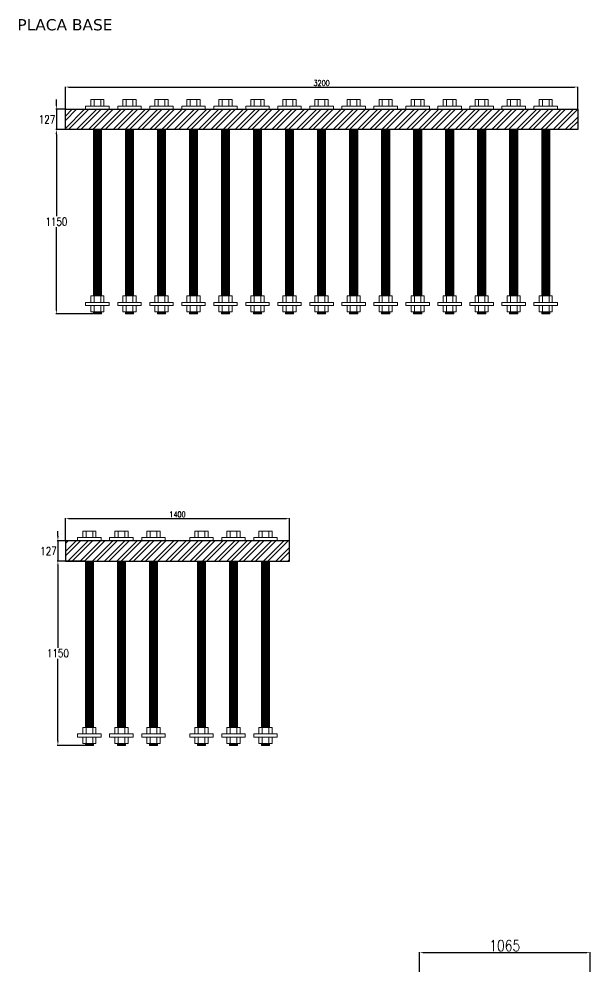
# Model space of a CAD drawing. Header units: millimetres. Extents: x 1541 to 289025, y -12015 to 47026.
# Drawn here: x 6084 to 9651, y 6972 to 12886 of the extents above; entities that cross this region are included whole.
import ezdxf

# ---------------------------------------------------------------- set-up
doc = ezdxf.new("R2010")
doc.units = ezdxf.units.MM
doc.header["$LTSCALE"] = 0.1
doc.linetypes.add('DASHED', pattern=[0.75, 0.5, -0.25])
for name, color, linetype in [('COTAS', 8, 'Continuous'), ('PERNOS', 3, 'Continuous'), ('PLATINA', 5, 'Continuous'), ('TEXTO GENERAL', 3, 'Continuous')]:
    doc.layers.add(name, color=color, linetype=linetype)
for name, color, linetype, lineweight in [('E_ACHURADOS', 8, 'Continuous', 9), ('E_DETALLES', 7, 'Continuous', 9), ('E_DIM', 2, 'Continuous', 9)]:
    doc.layers.add(name, color=color, linetype=linetype, lineweight=lineweight)
doc.styles.add('CNI_COTAS', font='romans.shx', dxfattribs={"width": 0.8})
doc.styles.add('VERDANA', font='verdana.ttf')
doc.dimstyles.new('1.2', dxfattribs={"dimscale": 0, "dimtxt": 35, "dimasz": 20, "dimexe": 2, "dimexo": 2, "dimgap": 7, "dimtad": 1, "dimdec": 0, "dimzin": 4, "dimdsep": 46, "dimtxsty": 'CNI_COTAS', "dimcen": 0, "dimclrd": 256, "dimclrt": 3, "dimadec": 0, "dimazin": 0, "dimtfac": 1, "dimtdec": 0, "dimtmove": 2, "dimatfit": 0, "dimfxl": 0.05, "dimtolj": 1, "dimtzin": 0, "dimarcsym": 1})
doc.dimstyles.new('1.3', dxfattribs={"dimscale": 0, "dimtxt": 50, "dimasz": 30, "dimexe": 4, "dimexo": 4, "dimgap": 9, "dimtad": 1, "dimdec": 0, "dimzin": 4, "dimdsep": 46, "dimtxsty": 'CNI_COTAS', "dimcen": 0, "dimclrd": 256, "dimclrt": 3, "dimadec": 0, "dimazin": 0, "dimtfac": 1, "dimtdec": 0, "dimtmove": 2, "dimatfit": 0, "dimfxl": 0.05, "dimtolj": 1, "dimtzin": 0, "dimarcsym": 0})

# ---------------------------------------------------------------- blocks, each defined once
blk = doc.blocks.new('*D2923')
at = {"layer": 'COTAS', "color": 0, "lineweight": -2, "transparency": 16777216}
for p, q in [((8586.1, 6856.6), (8586.1, 7059.4)), ((9651.2, 6856.6), (9651.2, 7059.4))]:
    blk.add_line(p, q, dxfattribs=at)
at = {"layer": 'COTAS', "lineweight": -2, "transparency": 16777216}
blk.add_line((8616.1, 7055.4), (9621.2, 7055.4), dxfattribs=at)
at = {"layer": 'COTAS', "transparency": 16777216}
for points in [[(8616.1, 7060.4), (8616.1, 7050.4), (8586.1, 7055.4)], [(9621.2, 7060.4), (9621.2, 7050.4), (9651.2, 7055.4)]]:
    blk.add_solid(points, dxfattribs=at)
at = {"layer": 'Defpoints', "color": 0, "transparency": 16777216}
for p in [(9651.2, 7055.4), (8586.1, 6852.6), (9651.2, 6852.6)]:
    blk.add_point(p, dxfattribs=at)
at = {"layer": 'COTAS', "color": 3, "transparency": 16777216, "insert": (9118.6, 7099.4), "char_height": 70, "attachment_point": 5, "style": 'CNI_COTAS'}
blk.add_mtext('\\A1;1065', dxfattribs=at)
blk = doc.blocks.new('*U2436')
at = {"layer": 'E_DETALLES', "color": 8, "linetype": 'Continuous', "ltscale": 0.1}
for p, q in [((73.5, 592, -875), (-73.5, 592, -875)), ((-73.5, 592, -875), (-73.5, 572, -875)), ((41.1, 632, -875), (-41.1, 632, -875)), ((-41.1, 632, -875), (-41.1, 592, -875)), ((-41.1, 592, -875), (41.1, 592, -875)), ((-20.6, 632, -875), (-20.6, 592, -875)), ((-20.6, 592, -875), (20.6, 592, -875)), ((20.6, 592, -875), (20.6, 632, -875)), ((41.1, 592, -875), (41.1, 632, -875)), ((73.5, 572, -875), (73.5, 592, -875)), ((-73.5, 572, -875), (73.5, 572, -875)), ((41.1, 572, -875), (-41.1, 572, -875)), ((22.2, 572, -875), (-22.2, 572, -875)), ((20.6, 572, -875), (-20.6, 572, -875)), ((-25.4, 445, -875), (-25.4, -593.9, -875)), ((-25.4, 445, -875), (25.4, 445, -875)), ((-25.4, 440.4, -875), (25.4, 440.4, -875)), ((-25.4, 434.8, -875), (25.4, 434.8, -875)), ((-25.4, 429.3, -875), (25.4, 429.3, -875)), ((-25.4, 423.7, -875), (25.4, 423.7, -875)), ((-25.4, 418.1, -875), (25.4, 418.1, -875)), ((25.4, -594, -875), (25.4, 445, -875)), ((-25.4, 412.6, -875), (25.4, 412.6, -875)), ((-25.4, 407, -875), (25.4, 407, -875)), ((-25.4, 401.5, -875), (25.4, 401.5, -875)), ((-25.4, 395.9, -875), (25.4, 395.9, -875)), ((-25.4, 390.4, -875), (25.4, 390.4, -875)), ((-25.4, 384.8, -875), (25.4, 384.8, -875)), ((-25.4, 379.2, -875), (25.4, 379.2, -875)), ((-25.4, 373.7, -875), (25.4, 373.7, -875)), ((-25.4, 368.1, -875), (25.4, 368.1, -875)), ((-25.4, 362.6, -875), (25.4, 362.6, -875)), ((-25.4, 357, -875), (25.4, 357, -875)), ((-25.4, 351.5, -875), (25.4, 351.5, -875)), ((-25.4, 345.9, -875), (25.4, 345.9, -875)), ((-25.4, 340.4, -875), (25.4, 340.4, -875)), ((-25.4, 334.8, -875), (25.4, 334.8, -875)), ((-25.4, 329.2, -875), (25.4, 329.2, -875)), ((-25.4, 323.7, -875), (25.4, 323.7, -875)), ((-25.4, 318.1, -875), (25.4, 318.1, -875)), ((-25.4, 312.6, -875), (25.4, 312.6, -875)), ((-25.4, 307, -875), (25.4, 307, -875)), ((-25.4, 301.5, -875), (25.4, 301.5, -875)), ((-25.4, 295.9, -875), (22.2, 295.9, -875)), ((-25.4, 290.3, -875), (22.2, 290.3, -875)), ((-25.4, 284.8, -875), (22.2, 284.8, -875)), ((-25.4, 279.2, -875), (22.2, 279.2, -875)), ((-25.4, 273.7, -875), (22.2, 273.7, -875)), ((-25.4, 268.1, -875), (22.2, 268.1, -875)), ((-25.4, 262.6, -875), (22.2, 262.6, -875)), ((-25.4, 257, -875), (22.2, 257, -875)), ((-25.4, 251.5, -875), (22.2, 251.5, -875)), ((-25.4, 245.9, -875), (22.2, 245.9, -875)), ((-25.4, 240.3, -875), (22.2, 240.3, -875)), ((-25.4, 234.8, -875), (25.4, 234.8, -875)), ((-25.4, 229.2, -875), (25.4, 229.2, -875)), ((-25.4, 223.7, -875), (25.4, 223.7, -875)), ((-25.4, 218.1, -875), (25.4, 218.1, -875)), ((-25.4, 212.6, -875), (25.4, 212.6, -875)), ((-25.4, 207, -875), (25.4, 207, -875)), ((-25.4, 201.4, -875), (25.4, 201.4, -875)), ((-25.4, 195.9, -875), (25.4, 195.9, -875)), ((-25.4, 190.3, -875), (25.4, 190.3, -875)), ((-25.4, 184.8, -875), (25.4, 184.8, -875)), ((-25.4, 179.2, -875), (25.4, 179.2, -875)), ((-25.4, 173.7, -875), (25.4, 173.7, -875)), ((-25.4, 168.1, -875), (25.4, 168.1, -875)), ((-25.4, 162.6, -875), (25.4, 162.6, -875)), ((-25.4, 157, -875), (25.4, 157, -875)), ((-25.4, 151.4, -875), (25.4, 151.4, -875)), ((-25.4, 145.9, -875), (25.4, 145.9, -875)), ((-25.4, 140.3, -875), (25.4, 140.3, -875)), ((-25.4, 134.8, -875), (25.4, 134.8, -875)), ((-25.4, 129.2, -875), (25.4, 129.2, -875)), ((-25.4, 123.7, -875), (25.4, 123.7, -875)), ((-25.4, 118.1, -875), (25.4, 118.1, -875)), ((-25.4, 112.5, -875), (25.4, 112.5, -875)), ((-25.4, 107, -875), (25.4, 107, -875)), ((-25.4, 101.4, -875), (25.4, 101.4, -875)), ((-25.4, 95.9, -875), (25.4, 95.9, -875)), ((-25.4, 90.3, -875), (25.4, 90.3, -875)), ((-25.4, 84.8, -875), (25.4, 84.8, -875)), ((-25.4, 79.2, -875), (25.4, 79.2, -875)), ((-25.4, 73.7, -875), (25.4, 73.7, -875)), ((-25.4, 68.1, -875), (25.4, 68.1, -875)), ((-25.4, 62.5, -875), (25.4, 62.5, -875)), ((-25.4, 57, -875), (25.4, 57, -875)), ((-25.4, 51.4, -875), (25.4, 51.4, -875)), ((-25.4, 45.9, -875), (25.4, 45.9, -875)), ((-25.4, 40.3, -875), (25.4, 40.3, -875)), ((-25.4, 34.8, -875), (25.4, 34.8, -875)), ((-25.4, 29.2, -875), (25.4, 29.2, -875)), ((-25.4, 23.6, -875), (25.4, 23.6, -875)), ((-25.4, 18.1, -875), (25.4, 18.1, -875)), ((-25.4, 12.5, -875), (25.4, 12.5, -875)), ((-25.4, 7, -875), (25.4, 7, -875)), ((-25.4, 1.4, -875), (25.4, 1.4, -875)), ((-25.4, -4.1, -875), (25.4, -4.1, -875)), ((-25.4, -9.7, -875), (25.4, -9.7, -875)), ((-25.4, -15.2, -875), (25.4, -15.2, -875)), ((-25.4, -20.8, -875), (25.4, -20.8, -875)), ((-25.4, -26.4, -875), (25.4, -26.4, -875)), ((-25.4, -31.9, -875), (25.4, -31.9, -875)), ((-25.4, -37.5, -875), (25.4, -37.5, -875)), ((-25.4, -43, -875), (25.4, -43, -875)), ((-25.4, -48.6, -875), (25.4, -48.6, -875)), ((-25.4, -54.1, -875), (25.4, -54.1, -875)), ((-25.4, -59.7, -875), (25.4, -59.7, -875)), ((-25.4, -65.3, -875), (25.4, -65.3, -875)), ((-25.4, -70.8, -875), (25.4, -70.8, -875)), ((-25.4, -76.4, -875), (25.4, -76.4, -875)), ((-25.4, -81.9, -875), (25.4, -81.9, -875)), ((-25.4, -87.5, -875), (25.4, -87.5, -875)), ((-25.4, -93, -875), (25.4, -93, -875)), ((-25.4, -98.6, -875), (25.4, -98.6, -875)), ((-25.4, -104.1, -875), (25.4, -104.1, -875)), ((-25.4, -109.7, -875), (25.4, -109.7, -875)), ((-25.4, -115.3, -875), (25.4, -115.3, -875)), ((-25.4, -120.8, -875), (25.4, -120.8, -875)), ((-25.4, -126.4, -875), (25.4, -126.4, -875)), ((-25.4, -131.9, -875), (25.4, -131.9, -875)), ((-25.4, -137.5, -875), (25.4, -137.5, -875)), ((-25.4, -143, -875), (25.4, -143, -875)), ((-25.4, -148.6, -875), (25.4, -148.6, -875)), ((-25.4, -154.2, -875), (25.4, -154.2, -875)), ((-25.4, -159.7, -875), (25.4, -159.7, -875)), ((-25.4, -165.3, -875), (25.4, -165.3, -875)), ((-25.4, -170.8, -875), (25.4, -170.8, -875)), ((-25.4, -176.4, -875), (25.4, -176.4, -875)), ((-25.4, -181.9, -875), (25.4, -181.9, -875)), ((-25.4, -187.5, -875), (25.4, -187.5, -875)), ((-25.4, -193, -875), (25.4, -193, -875)), ((-25.4, -198.6, -875), (25.4, -198.6, -875)), ((-25.4, -204.2, -875), (25.4, -204.2, -875)), ((-25.4, -209.7, -875), (25.4, -209.7, -875)), ((-25.4, -214.1, -875), (25.4, -214.1, -875)), ((-25.4, -219.7, -875), (25.4, -219.7, -875)), ((-25.4, -225.2, -875), (25.4, -225.2, -875)), ((-25.4, -230.8, -875), (25.4, -230.8, -875)), ((-25.4, -236.4, -875), (25.4, -236.4, -875)), ((-25.4, -241.9, -875), (25.4, -241.9, -875)), ((-25.4, -247.5, -875), (25.4, -247.5, -875)), ((-25.4, -253, -875), (25.4, -253, -875)), ((-25.4, -258.6, -875), (25.4, -258.6, -875)), ((-25.4, -264.1, -875), (25.4, -264.1, -875)), ((-25.4, -269.7, -875), (25.4, -269.7, -875)), ((-25.4, -275.3, -875), (25.4, -275.3, -875)), ((-25.4, -280.8, -875), (25.4, -280.8, -875)), ((-25.4, -286.4, -875), (25.4, -286.4, -875)), ((-25.4, -291.9, -875), (25.4, -291.9, -875)), ((-25.4, -297.5, -875), (25.4, -297.5, -875)), ((-25.4, -303, -875), (25.4, -303, -875)), ((-25.4, -308.6, -875), (25.4, -308.6, -875)), ((-25.4, -314.2, -875), (25.4, -314.2, -875)), ((-25.4, -319.7, -875), (25.4, -319.7, -875)), ((-25.4, -325.3, -875), (25.4, -325.3, -875)), ((-25.4, -330.8, -875), (25.4, -330.8, -875)), ((-25.4, -336.4, -875), (25.4, -336.4, -875)), ((-25.4, -341.9, -875), (25.4, -341.9, -875)), ((-25.4, -347.5, -875), (25.4, -347.5, -875)), ((-25.4, -353, -875), (25.4, -353, -875)), ((-25.4, -358.6, -875), (25.4, -358.6, -875)), ((-25.4, -364.2, -875), (25.4, -364.2, -875)), ((-25.4, -369.7, -875), (25.4, -369.7, -875)), ((-25.4, -375.3, -875), (25.4, -375.3, -875)), ((-25.4, -380.8, -875), (25.4, -380.8, -875)), ((-25.4, -386.4, -875), (25.4, -386.4, -875)), ((-25.4, -391.9, -875), (25.4, -391.9, -875)), ((-25.4, -397.5, -875), (25.4, -397.5, -875)), ((-25.4, -403.1, -875), (25.4, -403.1, -875)), ((-25.4, -408.6, -875), (25.4, -408.6, -875)), ((-25.4, -414.2, -875), (25.4, -414.2, -875)), ((-25.4, -419.7, -875), (25.4, -419.7, -875)), ((-25.4, -425.3, -875), (25.4, -425.3, -875)), ((-25.4, -430.8, -875), (25.4, -430.8, -875)), ((-25.4, -436.4, -875), (25.4, -436.4, -875)), ((-25.4, -442, -875), (25.4, -442, -875)), ((-25.4, -447.5, -875), (25.4, -447.5, -875)), ((-25.4, -453.1, -875), (25.4, -453.1, -875)), ((-25.4, -458.6, -875), (25.4, -458.6, -875)), ((-25.4, -464.2, -875), (25.4, -464.2, -875)), ((-25.4, -469.7, -875), (25.4, -469.7, -875)), ((-25.4, -475.3, -875), (25.4, -475.3, -875)), ((-25.4, -480.8, -875), (25.4, -480.8, -875)), ((-25.4, -486.4, -875), (25.4, -486.4, -875)), ((-25.4, -492, -875), (25.4, -492, -875)), ((-25.4, -497.5, -875), (25.4, -497.5, -875)), ((-25.4, -503.1, -875), (25.4, -503.1, -875)), ((-25.4, -508.6, -875), (25.4, -508.6, -875)), ((-25.4, -514.2, -875), (25.4, -514.2, -875)), ((-25.4, -519.7, -875), (25.4, -519.7, -875)), ((-25.4, -525.3, -875), (25.4, -525.3, -875)), ((-25.4, -530.9, -875), (25.4, -530.9, -875)), ((-25.4, -536.4, -875), (25.4, -536.4, -875)), ((-25.4, -542, -875), (25.4, -542, -875)), ((-25.4, -547.5, -875), (25.4, -547.5, -875)), ((-25.4, -553.1, -875), (25.4, -553.1, -875)), ((-25.4, -558.6, -875), (25.4, -558.6, -875)), ((-25.4, -564.2, -875), (25.4, -564.2, -875)), ((-25.4, -569.7, -875), (25.4, -569.7, -875)), ((-25.4, -575.3, -875), (25.4, -575.3, -875)), ((-25.4, -580.9, -875), (25.4, -580.9, -875)), ((-25.4, -586.4, -875), (25.4, -586.4, -875)), ((73.5, -633.9, -875), (-73.5, -633.9, -875)), ((-73.5, -633.9, -875), (-73.5, -653.9, -875)), ((-41.1, -593.9, -875), (41.1, -593.9, -875)), ((41.1, -593.9, -875), (-41.1, -593.9, -875)), ((-41.1, -593.9, -875), (-41.1, -633.9, -875)), ((-41.1, -633.9, -875), (41.1, -633.9, -875)), ((-22.2, -593.9, -875), (22.2, -593.9, -875)), ((-22.2, -593.9, -875), (22.2, -593.9, -875)), ((-20.6, -593.9, -875), (20.6, -593.9, -875)), ((20.6, -593.9, -875), (-20.6, -593.9, -875)), ((-20.6, -593.9, -875), (-20.6, -633.9, -875)), ((-20.6, -633.9, -875), (20.6, -633.9, -875)), ((20.6, -633.9, -875), (20.6, -593.9, -875)), ((41.1, -633.9, -875), (41.1, -593.9, -875)), ((73.5, -653.9, -875), (73.5, -633.9, -875)), ((-73.5, -653.9, -875), (73.5, -653.9, -875)), ((41.1, -653.9, -875), (-41.1, -653.9, -875)), ((-41.1, -653.9, -875), (-41.1, -693.9, -875)), ((-41.1, -693.9, -875), (41.1, -693.9, -875)), ((-25.4, -705, -875), (-25.4, -693.9, -875)), ((-25.4, -699.4, -875), (25.4, -699.4, -875)), ((25.4, -705, -875), (-25.4, -705, -875)), ((22.2, -653.9, -875), (-22.2, -653.9, -875)), ((20.6, -653.9, -875), (-20.6, -653.9, -875)), ((-20.6, -653.9, -875), (-20.6, -693.9, -875)), ((-20.6, -693.9, -875), (20.6, -693.9, -875)), ((20.6, -693.9, -875), (20.6, -653.9, -875)), ((25.4, -693.9, -875), (25.4, -705, -875)), ((41.1, -693.9, -875), (41.1, -653.9, -875))]:
    blk.add_line(p, q, dxfattribs=at)
at = {"layer": 'E_DETALLES', "color": 8, "linetype": 'DASHED', "ltscale": 0.1}
for p, q in [((-22.2, 572, -875), (22.2, 572, -875)), ((22.2, -593.9, -875), (-22.2, -593.9, -875)), ((-22.2, -653.9, -875), (22.2, -653.9, -875))]:
    blk.add_line(p, q, dxfattribs=at)
blk = doc.blocks.new('*U2433')
at = {"layer": 'PERNOS', "color": 0, "linetype": 'ByBlock', "lineweight": -2, "transparency": 16777216}
for p in [(0, 0), (200, 0), (400, 0), (600, 0), (800, 0), (1000, 0), (1200, 0), (1400, 0), (1600, 0), (1800, 0), (2000, 0), (2200, 0), (2400, 0), (2600, 0), (2800, 0)]:
    blk.add_blockref('*U2436', p, dxfattribs=at)
blk = doc.blocks.new('*U2434')
at = {"layer": 'E_DETALLES', "color": 8, "linetype": 'Continuous', "ltscale": 0.1}
for p, q in [((73.5, 592, -875), (-73.5, 592, -875)), ((-73.5, 592, -875), (-73.5, 572, -875)), ((41.1, 632, -875), (-41.1, 632, -875)), ((-41.1, 632, -875), (-41.1, 592, -875)), ((-41.1, 592, -875), (41.1, 592, -875)), ((-20.6, 632, -875), (-20.6, 592, -875)), ((-20.6, 592, -875), (20.6, 592, -875)), ((20.6, 592, -875), (20.6, 632, -875)), ((41.1, 592, -875), (41.1, 632, -875)), ((73.5, 572, -875), (73.5, 592, -875)), ((-73.5, 572, -875), (73.5, 572, -875)), ((41.1, 572, -875), (-41.1, 572, -875)), ((22.2, 572, -875), (-22.2, 572, -875)), ((20.6, 572, -875), (-20.6, 572, -875)), ((-25.4, 445, -875), (-25.4, -593.9, -875)), ((-25.4, 445, -875), (25.4, 445, -875)), ((-25.4, 440.4, -875), (25.4, 440.4, -875)), ((-25.4, 434.8, -875), (25.4, 434.8, -875)), ((-25.4, 429.3, -875), (25.4, 429.3, -875)), ((-25.4, 423.7, -875), (25.4, 423.7, -875)), ((-25.4, 418.1, -875), (25.4, 418.1, -875)), ((25.4, -594, -875), (25.4, 445, -875)), ((-25.4, 412.6, -875), (25.4, 412.6, -875)), ((-25.4, 407, -875), (25.4, 407, -875)), ((-25.4, 401.5, -875), (25.4, 401.5, -875)), ((-25.4, 395.9, -875), (25.4, 395.9, -875)), ((-25.4, 390.4, -875), (25.4, 390.4, -875)), ((-25.4, 384.8, -875), (25.4, 384.8, -875)), ((-25.4, 379.2, -875), (25.4, 379.2, -875)), ((-25.4, 373.7, -875), (25.4, 373.7, -875)), ((-25.4, 368.1, -875), (25.4, 368.1, -875)), ((-25.4, 362.6, -875), (25.4, 362.6, -875)), ((-25.4, 357, -875), (25.4, 357, -875)), ((-25.4, 351.5, -875), (25.4, 351.5, -875)), ((-25.4, 345.9, -875), (25.4, 345.9, -875)), ((-25.4, 340.4, -875), (25.4, 340.4, -875)), ((-25.4, 334.8, -875), (25.4, 334.8, -875)), ((-25.4, 329.2, -875), (25.4, 329.2, -875)), ((-25.4, 323.7, -875), (25.4, 323.7, -875)), ((-25.4, 318.1, -875), (25.4, 318.1, -875)), ((-25.4, 312.6, -875), (25.4, 312.6, -875)), ((-25.4, 307, -875), (25.4, 307, -875)), ((-25.4, 301.5, -875), (25.4, 301.5, -875)), ((-25.4, 295.9, -875), (22.2, 295.9, -875)), ((-25.4, 290.3, -875), (22.2, 290.3, -875)), ((-25.4, 284.8, -875), (22.2, 284.8, -875)), ((-25.4, 279.2, -875), (22.2, 279.2, -875)), ((-25.4, 273.7, -875), (22.2, 273.7, -875)), ((-25.4, 268.1, -875), (22.2, 268.1, -875)), ((-25.4, 262.6, -875), (22.2, 262.6, -875)), ((-25.4, 257, -875), (22.2, 257, -875)), ((-25.4, 251.5, -875), (22.2, 251.5, -875)), ((-25.4, 245.9, -875), (22.2, 245.9, -875)), ((-25.4, 240.3, -875), (22.2, 240.3, -875)), ((-25.4, 234.8, -875), (25.4, 234.8, -875)), ((-25.4, 229.2, -875), (25.4, 229.2, -875)), ((-25.4, 223.7, -875), (25.4, 223.7, -875)), ((-25.4, 218.1, -875), (25.4, 218.1, -875)), ((-25.4, 212.6, -875), (25.4, 212.6, -875)), ((-25.4, 207, -875), (25.4, 207, -875)), ((-25.4, 201.4, -875), (25.4, 201.4, -875)), ((-25.4, 195.9, -875), (25.4, 195.9, -875)), ((-25.4, 190.3, -875), (25.4, 190.3, -875)), ((-25.4, 184.8, -875), (25.4, 184.8, -875)), ((-25.4, 179.2, -875), (25.4, 179.2, -875)), ((-25.4, 173.7, -875), (25.4, 173.7, -875)), ((-25.4, 168.1, -875), (25.4, 168.1, -875)), ((-25.4, 162.6, -875), (25.4, 162.6, -875)), ((-25.4, 157, -875), (25.4, 157, -875)), ((-25.4, 151.4, -875), (25.4, 151.4, -875)), ((-25.4, 145.9, -875), (25.4, 145.9, -875)), ((-25.4, 140.3, -875), (25.4, 140.3, -875)), ((-25.4, 134.8, -875), (25.4, 134.8, -875)), ((-25.4, 129.2, -875), (25.4, 129.2, -875)), ((-25.4, 123.7, -875), (25.4, 123.7, -875)), ((-25.4, 118.1, -875), (25.4, 118.1, -875)), ((-25.4, 112.5, -875), (25.4, 112.5, -875)), ((-25.4, 107, -875), (25.4, 107, -875)), ((-25.4, 101.4, -875), (25.4, 101.4, -875)), ((-25.4, 95.9, -875), (25.4, 95.9, -875)), ((-25.4, 90.3, -875), (25.4, 90.3, -875)), ((-25.4, 84.8, -875), (25.4, 84.8, -875)), ((-25.4, 79.2, -875), (25.4, 79.2, -875)), ((-25.4, 73.7, -875), (25.4, 73.7, -875)), ((-25.4, 68.1, -875), (25.4, 68.1, -875)), ((-25.4, 62.5, -875), (25.4, 62.5, -875)), ((-25.4, 57, -875), (25.4, 57, -875)), ((-25.4, 51.4, -875), (25.4, 51.4, -875)), ((-25.4, 45.9, -875), (25.4, 45.9, -875)), ((-25.4, 40.3, -875), (25.4, 40.3, -875)), ((-25.4, 34.8, -875), (25.4, 34.8, -875)), ((-25.4, 29.2, -875), (25.4, 29.2, -875)), ((-25.4, 23.6, -875), (25.4, 23.6, -875)), ((-25.4, 18.1, -875), (25.4, 18.1, -875)), ((-25.4, 12.5, -875), (25.4, 12.5, -875)), ((-25.4, 7, -875), (25.4, 7, -875)), ((-25.4, 1.4, -875), (25.4, 1.4, -875)), ((-25.4, -4.1, -875), (25.4, -4.1, -875)), ((-25.4, -9.7, -875), (25.4, -9.7, -875)), ((-25.4, -15.2, -875), (25.4, -15.2, -875)), ((-25.4, -20.8, -875), (25.4, -20.8, -875)), ((-25.4, -26.4, -875), (25.4, -26.4, -875)), ((-25.4, -31.9, -875), (25.4, -31.9, -875)), ((-25.4, -37.5, -875), (25.4, -37.5, -875)), ((-25.4, -43, -875), (25.4, -43, -875)), ((-25.4, -48.6, -875), (25.4, -48.6, -875)), ((-25.4, -54.1, -875), (25.4, -54.1, -875)), ((-25.4, -59.7, -875), (25.4, -59.7, -875)), ((-25.4, -65.3, -875), (25.4, -65.3, -875)), ((-25.4, -70.8, -875), (25.4, -70.8, -875)), ((-25.4, -76.4, -875), (25.4, -76.4, -875)), ((-25.4, -81.9, -875), (25.4, -81.9, -875)), ((-25.4, -87.5, -875), (25.4, -87.5, -875)), ((-25.4, -93, -875), (25.4, -93, -875)), ((-25.4, -98.6, -875), (25.4, -98.6, -875)), ((-25.4, -104.1, -875), (25.4, -104.1, -875)), ((-25.4, -109.7, -875), (25.4, -109.7, -875)), ((-25.4, -115.3, -875), (25.4, -115.3, -875)), ((-25.4, -120.8, -875), (25.4, -120.8, -875)), ((-25.4, -126.4, -875), (25.4, -126.4, -875)), ((-25.4, -131.9, -875), (25.4, -131.9, -875)), ((-25.4, -137.5, -875), (25.4, -137.5, -875)), ((-25.4, -143, -875), (25.4, -143, -875)), ((-25.4, -148.6, -875), (25.4, -148.6, -875)), ((-25.4, -154.2, -875), (25.4, -154.2, -875)), ((-25.4, -159.7, -875), (25.4, -159.7, -875)), ((-25.4, -165.3, -875), (25.4, -165.3, -875)), ((-25.4, -170.8, -875), (25.4, -170.8, -875)), ((-25.4, -176.4, -875), (25.4, -176.4, -875)), ((-25.4, -181.9, -875), (25.4, -181.9, -875)), ((-25.4, -187.5, -875), (25.4, -187.5, -875)), ((-25.4, -193, -875), (25.4, -193, -875)), ((-25.4, -198.6, -875), (25.4, -198.6, -875)), ((-25.4, -204.2, -875), (25.4, -204.2, -875)), ((-25.4, -209.7, -875), (25.4, -209.7, -875)), ((-25.4, -214.1, -875), (25.4, -214.1, -875)), ((-25.4, -219.7, -875), (25.4, -219.7, -875)), ((-25.4, -225.2, -875), (25.4, -225.2, -875)), ((-25.4, -230.8, -875), (25.4, -230.8, -875)), ((-25.4, -236.4, -875), (25.4, -236.4, -875)), ((-25.4, -241.9, -875), (25.4, -241.9, -875)), ((-25.4, -247.5, -875), (25.4, -247.5, -875)), ((-25.4, -253, -875), (25.4, -253, -875)), ((-25.4, -258.6, -875), (25.4, -258.6, -875)), ((-25.4, -264.1, -875), (25.4, -264.1, -875)), ((-25.4, -269.7, -875), (25.4, -269.7, -875)), ((-25.4, -275.3, -875), (25.4, -275.3, -875)), ((-25.4, -280.8, -875), (25.4, -280.8, -875)), ((-25.4, -286.4, -875), (25.4, -286.4, -875)), ((-25.4, -291.9, -875), (25.4, -291.9, -875)), ((-25.4, -297.5, -875), (25.4, -297.5, -875)), ((-25.4, -303, -875), (25.4, -303, -875)), ((-25.4, -308.6, -875), (25.4, -308.6, -875)), ((-25.4, -314.2, -875), (25.4, -314.2, -875)), ((-25.4, -319.7, -875), (25.4, -319.7, -875)), ((-25.4, -325.3, -875), (25.4, -325.3, -875)), ((-25.4, -330.8, -875), (25.4, -330.8, -875)), ((-25.4, -336.4, -875), (25.4, -336.4, -875)), ((-25.4, -341.9, -875), (25.4, -341.9, -875)), ((-25.4, -347.5, -875), (25.4, -347.5, -875)), ((-25.4, -353, -875), (25.4, -353, -875)), ((-25.4, -358.6, -875), (25.4, -358.6, -875)), ((-25.4, -364.2, -875), (25.4, -364.2, -875)), ((-25.4, -369.7, -875), (25.4, -369.7, -875)), ((-25.4, -375.3, -875), (25.4, -375.3, -875)), ((-25.4, -380.8, -875), (25.4, -380.8, -875)), ((-25.4, -386.4, -875), (25.4, -386.4, -875)), ((-25.4, -391.9, -875), (25.4, -391.9, -875)), ((-25.4, -397.5, -875), (25.4, -397.5, -875)), ((-25.4, -403, -875), (25.4, -403, -875)), ((-25.4, -408.6, -875), (25.4, -408.6, -875)), ((-25.4, -414.2, -875), (25.4, -414.2, -875)), ((-25.4, -419.7, -875), (25.4, -419.7, -875)), ((-25.4, -425.3, -875), (25.4, -425.3, -875)), ((-25.4, -430.8, -875), (25.4, -430.8, -875)), ((-25.4, -436.4, -875), (25.4, -436.4, -875)), ((-25.4, -441.9, -875), (25.4, -441.9, -875)), ((-25.4, -447.5, -875), (25.4, -447.5, -875)), ((-25.4, -453.1, -875), (25.4, -453.1, -875)), ((-25.4, -458.6, -875), (25.4, -458.6, -875)), ((-25.4, -464.2, -875), (25.4, -464.2, -875)), ((-25.4, -469.7, -875), (25.4, -469.7, -875)), ((-25.4, -475.3, -875), (25.4, -475.3, -875)), ((-25.4, -480.8, -875), (25.4, -480.8, -875)), ((-25.4, -486.4, -875), (25.4, -486.4, -875)), ((-25.4, -491.9, -875), (25.4, -491.9, -875)), ((-25.4, -497.5, -875), (25.4, -497.5, -875)), ((-25.4, -503.1, -875), (25.4, -503.1, -875)), ((-25.4, -508.6, -875), (25.4, -508.6, -875)), ((-25.4, -514.2, -875), (25.4, -514.2, -875)), ((-25.4, -519.7, -875), (25.4, -519.7, -875)), ((-25.4, -525.3, -875), (25.4, -525.3, -875)), ((-25.4, -530.8, -875), (25.4, -530.8, -875)), ((-25.4, -536.4, -875), (25.4, -536.4, -875)), ((-25.4, -541.9, -875), (25.4, -541.9, -875)), ((-25.4, -547.5, -875), (25.4, -547.5, -875)), ((-25.4, -553.1, -875), (25.4, -553.1, -875)), ((-25.4, -558.6, -875), (25.4, -558.6, -875)), ((-25.4, -564.2, -875), (25.4, -564.2, -875)), ((-25.4, -569.7, -875), (25.4, -569.7, -875)), ((-25.4, -575.3, -875), (25.4, -575.3, -875)), ((-25.4, -575.3, -875), (25.4, -575.3, -875)), ((-25.4, -580.8, -875), (25.4, -580.8, -875)), ((-25.4, -580.8, -875), (25.4, -580.8, -875)), ((-25.4, -586.4, -875), (25.4, -586.4, -875)), ((-25.4, -586.4, -875), (25.4, -586.4, -875)), ((73.5, -633.9, -875), (-73.5, -633.9, -875)), ((-73.5, -633.9, -875), (-73.5, -653.9, -875)), ((-41.1, -593.9, -875), (41.1, -593.9, -875)), ((41.1, -593.9, -875), (-41.1, -593.9, -875)), ((-41.1, -593.9, -875), (-41.1, -633.9, -875)), ((-41.1, -633.9, -875), (41.1, -633.9, -875)), ((-25.4, -591.9, -875), (25.4, -591.9, -875)), ((-25.4, -591.9, -875), (25.4, -591.9, -875)), ((-22.2, -593.9, -875), (22.2, -593.9, -875)), ((-22.2, -593.9, -875), (22.2, -593.9, -875)), ((-20.6, -593.9, -875), (20.6, -593.9, -875)), ((20.6, -593.9, -875), (-20.6, -593.9, -875)), ((-20.6, -593.9, -875), (-20.6, -633.9, -875)), ((-20.6, -633.9, -875), (20.6, -633.9, -875)), ((20.6, -633.9, -875), (20.6, -593.9, -875)), ((41.1, -633.9, -875), (41.1, -593.9, -875)), ((73.5, -653.9, -875), (73.5, -633.9, -875)), ((-73.5, -653.9, -875), (73.5, -653.9, -875)), ((41.1, -653.9, -875), (-41.1, -653.9, -875)), ((-41.1, -653.9, -875), (-41.1, -693.9, -875)), ((-41.1, -693.9, -875), (41.1, -693.9, -875)), ((-25.4, -705, -875), (-25.4, -693.9, -875)), ((-25.4, -699.4, -875), (25.4, -699.4, -875)), ((25.4, -705, -875), (-25.4, -705, -875)), ((22.2, -653.9, -875), (-22.2, -653.9, -875)), ((20.6, -653.9, -875), (-20.6, -653.9, -875)), ((-20.6, -653.9, -875), (-20.6, -693.9, -875)), ((-20.6, -693.9, -875), (20.6, -693.9, -875)), ((20.6, -693.9, -875), (20.6, -653.9, -875)), ((25.4, -693.9, -875), (25.4, -705, -875)), ((41.1, -693.9, -875), (41.1, -653.9, -875))]:
    blk.add_line(p, q, dxfattribs=at)
at = {"layer": 'E_DETALLES', "color": 8, "linetype": 'DASHED', "ltscale": 0.1}
for p, q in [((-22.2, 572, -875), (22.2, 572, -875)), ((22.2, -593.9, -875), (-22.2, -593.9, -875)), ((-22.2, -653.9, -875), (22.2, -653.9, -875))]:
    blk.add_line(p, q, dxfattribs=at)
blk = doc.blocks.new('*U2441')
at = {"layer": 'E_DIM', "color": 0, "linetype": 'ByBlock', "lineweight": -2, "transparency": 16777216}
for p in [(0, 0), (200, 0), (400, 0)]:
    blk.add_blockref('*U2434', p, dxfattribs=at)
blk = doc.blocks.new('*U2443')
at = {"layer": 'E_DETALLES', "color": 8, "linetype": 'Continuous', "ltscale": 0.1}
for p, q in [((73.5, 592, -875), (-73.5, 592, -875)), ((-73.5, 592, -875), (-73.5, 572, -875)), ((41.1, 632, -875), (-41.1, 632, -875)), ((-41.1, 632, -875), (-41.1, 592, -875)), ((-41.1, 592, -875), (41.1, 592, -875)), ((-20.6, 632, -875), (-20.6, 592, -875)), ((-20.6, 592, -875), (20.6, 592, -875)), ((20.6, 592, -875), (20.6, 632, -875)), ((41.1, 592, -875), (41.1, 632, -875)), ((73.5, 572, -875), (73.5, 592, -875)), ((-73.5, 572, -875), (73.5, 572, -875)), ((41.1, 572, -875), (-41.1, 572, -875)), ((22.2, 572, -875), (-22.2, 572, -875)), ((20.6, 572, -875), (-20.6, 572, -875)), ((-25.4, 445, -875), (-25.4, -593.9, -875)), ((-25.4, 445, -875), (25.4, 445, -875)), ((-25.4, 440.4, -875), (25.4, 440.4, -875)), ((-25.4, 434.8, -875), (25.4, 434.8, -875)), ((-25.4, 429.3, -875), (25.4, 429.3, -875)), ((-25.4, 423.7, -875), (25.4, 423.7, -875)), ((-25.4, 418.1, -875), (25.4, 418.1, -875)), ((25.4, -594, -875), (25.4, 445, -875)), ((-25.4, 412.6, -875), (25.4, 412.6, -875)), ((-25.4, 407, -875), (25.4, 407, -875)), ((-25.4, 401.5, -875), (25.4, 401.5, -875)), ((-25.4, 395.9, -875), (25.4, 395.9, -875)), ((-25.4, 390.4, -875), (25.4, 390.4, -875)), ((-25.4, 384.8, -875), (25.4, 384.8, -875)), ((-25.4, 379.2, -875), (25.4, 379.2, -875)), ((-25.4, 373.7, -875), (25.4, 373.7, -875)), ((-25.4, 368.1, -875), (25.4, 368.1, -875)), ((-25.4, 362.6, -875), (25.4, 362.6, -875)), ((-25.4, 357, -875), (25.4, 357, -875)), ((-25.4, 351.5, -875), (25.4, 351.5, -875)), ((-25.4, 345.9, -875), (25.4, 345.9, -875)), ((-25.4, 340.4, -875), (25.4, 340.4, -875)), ((-25.4, 334.8, -875), (25.4, 334.8, -875)), ((-25.4, 329.2, -875), (25.4, 329.2, -875)), ((-25.4, 323.7, -875), (25.4, 323.7, -875)), ((-25.4, 318.1, -875), (25.4, 318.1, -875)), ((-25.4, 312.6, -875), (25.4, 312.6, -875)), ((-25.4, 307, -875), (25.4, 307, -875)), ((-25.4, 301.5, -875), (25.4, 301.5, -875)), ((-25.4, 295.9, -875), (22.2, 295.9, -875)), ((-25.4, 290.3, -875), (22.2, 290.3, -875)), ((-25.4, 284.8, -875), (22.2, 284.8, -875)), ((-25.4, 279.2, -875), (22.2, 279.2, -875)), ((-25.4, 273.7, -875), (22.2, 273.7, -875)), ((-25.4, 268.1, -875), (22.2, 268.1, -875)), ((-25.4, 262.6, -875), (22.2, 262.6, -875)), ((-25.4, 257, -875), (22.2, 257, -875)), ((-25.4, 251.5, -875), (22.2, 251.5, -875)), ((-25.4, 245.9, -875), (22.2, 245.9, -875)), ((-25.4, 240.3, -875), (22.2, 240.3, -875)), ((-25.4, 234.8, -875), (25.4, 234.8, -875)), ((-25.4, 229.2, -875), (25.4, 229.2, -875)), ((-25.4, 223.7, -875), (25.4, 223.7, -875)), ((-25.4, 218.1, -875), (25.4, 218.1, -875)), ((-25.4, 212.6, -875), (25.4, 212.6, -875)), ((-25.4, 207, -875), (25.4, 207, -875)), ((-25.4, 201.4, -875), (25.4, 201.4, -875)), ((-25.4, 195.9, -875), (25.4, 195.9, -875)), ((-25.4, 190.3, -875), (25.4, 190.3, -875)), ((-25.4, 184.8, -875), (25.4, 184.8, -875)), ((-25.4, 179.2, -875), (25.4, 179.2, -875)), ((-25.4, 173.7, -875), (25.4, 173.7, -875)), ((-25.4, 168.1, -875), (25.4, 168.1, -875)), ((-25.4, 162.6, -875), (25.4, 162.6, -875)), ((-25.4, 157, -875), (25.4, 157, -875)), ((-25.4, 151.4, -875), (25.4, 151.4, -875)), ((-25.4, 145.9, -875), (25.4, 145.9, -875)), ((-25.4, 140.3, -875), (25.4, 140.3, -875)), ((-25.4, 134.8, -875), (25.4, 134.8, -875)), ((-25.4, 129.2, -875), (25.4, 129.2, -875)), ((-25.4, 123.7, -875), (25.4, 123.7, -875)), ((-25.4, 118.1, -875), (25.4, 118.1, -875)), ((-25.4, 112.5, -875), (25.4, 112.5, -875)), ((-25.4, 107, -875), (25.4, 107, -875)), ((-25.4, 101.4, -875), (25.4, 101.4, -875)), ((-25.4, 95.9, -875), (25.4, 95.9, -875)), ((-25.4, 90.3, -875), (25.4, 90.3, -875)), ((-25.4, 84.8, -875), (25.4, 84.8, -875)), ((-25.4, 79.2, -875), (25.4, 79.2, -875)), ((-25.4, 73.7, -875), (25.4, 73.7, -875)), ((-25.4, 68.1, -875), (25.4, 68.1, -875)), ((-25.4, 62.5, -875), (25.4, 62.5, -875)), ((-25.4, 57, -875), (25.4, 57, -875)), ((-25.4, 51.4, -875), (25.4, 51.4, -875)), ((-25.4, 45.9, -875), (25.4, 45.9, -875)), ((-25.4, 40.3, -875), (25.4, 40.3, -875)), ((-25.4, 34.8, -875), (25.4, 34.8, -875)), ((-25.4, 29.2, -875), (25.4, 29.2, -875)), ((-25.4, 23.6, -875), (25.4, 23.6, -875)), ((-25.4, 18.1, -875), (25.4, 18.1, -875)), ((-25.4, 12.5, -875), (25.4, 12.5, -875)), ((-25.4, 7, -875), (25.4, 7, -875)), ((-25.4, 1.4, -875), (25.4, 1.4, -875)), ((-25.4, -4.1, -875), (25.4, -4.1, -875)), ((-25.4, -9.7, -875), (25.4, -9.7, -875)), ((-25.4, -15.2, -875), (25.4, -15.2, -875)), ((-25.4, -20.8, -875), (25.4, -20.8, -875)), ((-25.4, -26.4, -875), (25.4, -26.4, -875)), ((-25.4, -31.9, -875), (25.4, -31.9, -875)), ((-25.4, -37.5, -875), (25.4, -37.5, -875)), ((-25.4, -43, -875), (25.4, -43, -875)), ((-25.4, -48.6, -875), (25.4, -48.6, -875)), ((-25.4, -54.1, -875), (25.4, -54.1, -875)), ((-25.4, -59.7, -875), (25.4, -59.7, -875)), ((-25.4, -65.3, -875), (25.4, -65.3, -875)), ((-25.4, -70.8, -875), (25.4, -70.8, -875)), ((-25.4, -76.4, -875), (25.4, -76.4, -875)), ((-25.4, -81.9, -875), (25.4, -81.9, -875)), ((-25.4, -87.5, -875), (25.4, -87.5, -875)), ((-25.4, -93, -875), (25.4, -93, -875)), ((-25.4, -98.6, -875), (25.4, -98.6, -875)), ((-25.4, -104.1, -875), (25.4, -104.1, -875)), ((-25.4, -109.7, -875), (25.4, -109.7, -875)), ((-25.4, -115.3, -875), (25.4, -115.3, -875)), ((-25.4, -120.8, -875), (25.4, -120.8, -875)), ((-25.4, -126.4, -875), (25.4, -126.4, -875)), ((-25.4, -131.9, -875), (25.4, -131.9, -875)), ((-25.4, -137.5, -875), (25.4, -137.5, -875)), ((-25.4, -143, -875), (25.4, -143, -875)), ((-25.4, -148.6, -875), (25.4, -148.6, -875)), ((-25.4, -154.2, -875), (25.4, -154.2, -875)), ((-25.4, -159.7, -875), (25.4, -159.7, -875)), ((-25.4, -165.3, -875), (25.4, -165.3, -875)), ((-25.4, -170.8, -875), (25.4, -170.8, -875)), ((-25.4, -176.4, -875), (25.4, -176.4, -875)), ((-25.4, -181.9, -875), (25.4, -181.9, -875)), ((-25.4, -187.5, -875), (25.4, -187.5, -875)), ((-25.4, -193, -875), (25.4, -193, -875)), ((-25.4, -198.6, -875), (25.4, -198.6, -875)), ((-25.4, -204.2, -875), (25.4, -204.2, -875)), ((-25.4, -209.7, -875), (25.4, -209.7, -875)), ((-25.4, -214.1, -875), (25.4, -214.1, -875)), ((-25.4, -219.7, -875), (25.4, -219.7, -875)), ((-25.4, -225.2, -875), (25.4, -225.2, -875)), ((-25.4, -230.8, -875), (25.4, -230.8, -875)), ((-25.4, -236.4, -875), (25.4, -236.4, -875)), ((-25.4, -241.9, -875), (25.4, -241.9, -875)), ((-25.4, -247.5, -875), (25.4, -247.5, -875)), ((-25.4, -253, -875), (25.4, -253, -875)), ((-25.4, -258.6, -875), (25.4, -258.6, -875)), ((-25.4, -264.1, -875), (25.4, -264.1, -875)), ((-25.4, -269.7, -875), (25.4, -269.7, -875)), ((-25.4, -275.3, -875), (25.4, -275.3, -875)), ((-25.4, -280.8, -875), (25.4, -280.8, -875)), ((-25.4, -286.4, -875), (25.4, -286.4, -875)), ((-25.4, -291.9, -875), (25.4, -291.9, -875)), ((-25.4, -297.5, -875), (25.4, -297.5, -875)), ((-25.4, -303, -875), (25.4, -303, -875)), ((-25.4, -308.6, -875), (25.4, -308.6, -875)), ((-25.4, -314.2, -875), (25.4, -314.2, -875)), ((-25.4, -319.7, -875), (25.4, -319.7, -875)), ((-25.4, -325.3, -875), (25.4, -325.3, -875)), ((-25.4, -330.8, -875), (25.4, -330.8, -875)), ((-25.4, -336.4, -875), (25.4, -336.4, -875)), ((-25.4, -341.9, -875), (25.4, -341.9, -875)), ((-25.4, -347.5, -875), (25.4, -347.5, -875)), ((-25.4, -353, -875), (25.4, -353, -875)), ((-25.4, -358.6, -875), (25.4, -358.6, -875)), ((-25.4, -364.2, -875), (25.4, -364.2, -875)), ((-25.4, -369.7, -875), (25.4, -369.7, -875)), ((-25.4, -375.3, -875), (25.4, -375.3, -875)), ((-25.4, -380.8, -875), (25.4, -380.8, -875)), ((-25.4, -386.4, -875), (25.4, -386.4, -875)), ((-25.4, -391.9, -875), (25.4, -391.9, -875)), ((-25.4, -397.5, -875), (25.4, -397.5, -875)), ((-25.4, -403, -875), (25.4, -403, -875)), ((-25.4, -408.6, -875), (25.4, -408.6, -875)), ((-25.4, -414.2, -875), (25.4, -414.2, -875)), ((-25.4, -419.7, -875), (25.4, -419.7, -875)), ((-25.4, -425.3, -875), (25.4, -425.3, -875)), ((-25.4, -430.8, -875), (25.4, -430.8, -875)), ((-25.4, -436.4, -875), (25.4, -436.4, -875)), ((-25.4, -441.9, -875), (25.4, -441.9, -875)), ((-25.4, -447.5, -875), (25.4, -447.5, -875)), ((-25.4, -453.1, -875), (25.4, -453.1, -875)), ((-25.4, -458.6, -875), (25.4, -458.6, -875)), ((-25.4, -464.2, -875), (25.4, -464.2, -875)), ((-25.4, -469.7, -875), (25.4, -469.7, -875)), ((-25.4, -475.3, -875), (25.4, -475.3, -875)), ((-25.4, -480.8, -875), (25.4, -480.8, -875)), ((-25.4, -486.4, -875), (25.4, -486.4, -875)), ((-25.4, -491.9, -875), (25.4, -491.9, -875)), ((-25.4, -497.5, -875), (25.4, -497.5, -875)), ((-25.4, -503.1, -875), (25.4, -503.1, -875)), ((-25.4, -508.6, -875), (25.4, -508.6, -875)), ((-25.4, -514.2, -875), (25.4, -514.2, -875)), ((-25.4, -519.7, -875), (25.4, -519.7, -875)), ((-25.4, -525.3, -875), (25.4, -525.3, -875)), ((-25.4, -530.8, -875), (25.4, -530.8, -875)), ((-25.4, -536.4, -875), (25.4, -536.4, -875)), ((-25.4, -541.9, -875), (25.4, -541.9, -875)), ((-25.4, -547.5, -875), (25.4, -547.5, -875)), ((-25.4, -553.1, -875), (25.4, -553.1, -875)), ((-25.4, -558.6, -875), (25.4, -558.6, -875)), ((-25.4, -564.2, -875), (25.4, -564.2, -875)), ((-25.4, -569.7, -875), (25.4, -569.7, -875)), ((-25.4, -575.3, -875), (25.4, -575.3, -875)), ((-25.4, -575.3, -875), (25.4, -575.3, -875)), ((-25.4, -580.8, -875), (25.4, -580.8, -875)), ((-25.4, -580.8, -875), (25.4, -580.8, -875)), ((-25.4, -586.4, -875), (25.4, -586.4, -875)), ((-25.4, -586.4, -875), (25.4, -586.4, -875)), ((73.5, -633.9, -875), (-73.5, -633.9, -875)), ((-73.5, -633.9, -875), (-73.5, -653.9, -875)), ((-41.1, -593.9, -875), (41.1, -593.9, -875)), ((41.1, -593.9, -875), (-41.1, -593.9, -875)), ((-41.1, -593.9, -875), (-41.1, -633.9, -875)), ((-41.1, -633.9, -875), (41.1, -633.9, -875)), ((-25.4, -591.9, -875), (25.4, -591.9, -875)), ((-25.4, -591.9, -875), (25.4, -591.9, -875)), ((-22.2, -593.9, -875), (22.2, -593.9, -875)), ((-22.2, -593.9, -875), (22.2, -593.9, -875)), ((-20.6, -593.9, -875), (20.6, -593.9, -875)), ((20.6, -593.9, -875), (-20.6, -593.9, -875)), ((-20.6, -593.9, -875), (-20.6, -633.9, -875)), ((-20.6, -633.9, -875), (20.6, -633.9, -875)), ((20.6, -633.9, -875), (20.6, -593.9, -875)), ((41.1, -633.9, -875), (41.1, -593.9, -875)), ((73.5, -653.9, -875), (73.5, -633.9, -875)), ((-73.5, -653.9, -875), (73.5, -653.9, -875)), ((41.1, -653.9, -875), (-41.1, -653.9, -875)), ((-41.1, -653.9, -875), (-41.1, -693.9, -875)), ((-41.1, -693.9, -875), (41.1, -693.9, -875)), ((-25.4, -705, -875), (-25.4, -693.9, -875)), ((-25.4, -699.4, -875), (25.4, -699.4, -875)), ((25.4, -705, -875), (-25.4, -705, -875)), ((22.2, -653.9, -875), (-22.2, -653.9, -875)), ((20.6, -653.9, -875), (-20.6, -653.9, -875)), ((-20.6, -653.9, -875), (-20.6, -693.9, -875)), ((-20.6, -693.9, -875), (20.6, -693.9, -875)), ((20.6, -693.9, -875), (20.6, -653.9, -875)), ((25.4, -693.9, -875), (25.4, -705, -875)), ((41.1, -693.9, -875), (41.1, -653.9, -875))]:
    blk.add_line(p, q, dxfattribs=at)
at = {"layer": 'E_DETALLES', "color": 8, "linetype": 'DASHED', "ltscale": 0.1}
for p, q in [((-22.2, 572, -875), (22.2, 572, -875)), ((22.2, -593.9, -875), (-22.2, -593.9, -875)), ((-22.2, -653.9, -875), (22.2, -653.9, -875))]:
    blk.add_line(p, q, dxfattribs=at)
blk = doc.blocks.new('*U2442')
at = {"layer": 'E_DIM', "color": 0, "linetype": 'ByBlock', "lineweight": -2, "transparency": 16777216}
for p in [(0, 0), (200, 0), (400, 0)]:
    blk.add_blockref('*U2443', p, dxfattribs=at)
blk = doc.blocks.new('*D2927')
at = {"layer": 'COTAS', "lineweight": -2, "ltscale": 3, "transparency": 16777216}
for p, q in [((6327.6, 9656.9), (6327.6, 9686.9)), ((6327.6, 9626.9), (6327.6, 9499.9)), ((6327.6, 9469.9), (6327.6, 9439.9))]:
    blk.add_line(p, q, dxfattribs=at)
at = {"layer": 'COTAS', "color": 0, "lineweight": -2, "ltscale": 3, "transparency": 16777216}
for p, q in [((6370.4, 9626.9), (6323.6, 9626.9)), ((6370.4, 9499.9), (6323.6, 9499.9))]:
    blk.add_line(p, q, dxfattribs=at)
at = {"layer": 'COTAS', "ltscale": 3, "transparency": 16777216}
for points in [[(6322.6, 9656.9), (6332.6, 9656.9), (6327.6, 9626.9)], [(6322.6, 9469.9), (6332.6, 9469.9), (6327.6, 9499.9)]]:
    blk.add_solid(points, dxfattribs=at)
at = {"layer": 'Defpoints', "color": 0, "ltscale": 3, "transparency": 16777216}
for p in [(6374.4, 9626.9), (6327.6, 9499.9), (6374.4, 9499.9)]:
    blk.add_point(p, dxfattribs=at)
at = {"layer": 'COTAS', "color": 3, "ltscale": 3, "transparency": 16777216, "insert": (6269.1, 9563.4), "char_height": 50, "attachment_point": 5, "rotation": 0.2, "style": 'CNI_COTAS'}
blk.add_mtext('\\A1;127', dxfattribs=at)
blk = doc.blocks.new('*D2928')
at = {"layer": 'COTAS', "color": 0, "lineweight": -2, "ltscale": 3, "transparency": 16777216}
for p, q in [((6495, 9499.9), (6323.6, 9499.9)), ((6495, 8349.9), (6323.6, 8349.9))]:
    blk.add_line(p, q, dxfattribs=at)
at = {"layer": 'COTAS', "lineweight": -2, "ltscale": 3, "transparency": 16777216}
for p, q in [((6327.6, 9469.9), (6327.6, 8958.9)), ((6327.6, 8379.9), (6327.6, 8890.9))]:
    blk.add_line(p, q, dxfattribs=at)
at = {"layer": 'COTAS', "ltscale": 3, "transparency": 16777216}
for points in [[(6322.6, 9469.9), (6332.6, 9469.9), (6327.6, 9499.9)], [(6322.6, 8379.9), (6332.6, 8379.9), (6327.6, 8349.9)]]:
    blk.add_solid(points, dxfattribs=at)
at = {"layer": 'Defpoints', "color": 0, "ltscale": 3, "transparency": 16777216}
for p in [(6327.6, 9499.9), (6499, 9499.9), (6499, 8349.9)]:
    blk.add_point(p, dxfattribs=at)
at = {"layer": 'COTAS', "color": 3, "ltscale": 3, "transparency": 16777216, "insert": (6327.6, 8924.9), "char_height": 50, "attachment_point": 5, "rotation": 0.2, "style": 'CNI_COTAS'}
blk.add_mtext('\\A1;1150', dxfattribs=at)
blk = doc.blocks.new('*D2929')
at = {"layer": 'COTAS', "lineweight": -2, "ltscale": 3, "transparency": 16777216}
for p, q in [((6318, 12351.7), (6318, 12381.7)), ((6318, 12321.7), (6318, 12194.7)), ((6318, 12164.7), (6318, 12134.7))]:
    blk.add_line(p, q, dxfattribs=at)
at = {"layer": 'COTAS', "color": 0, "lineweight": -2, "ltscale": 3, "transparency": 16777216}
for p, q in [((6370.4, 12321.7), (6314, 12321.7)), ((6370.4, 12194.7), (6314, 12194.7))]:
    blk.add_line(p, q, dxfattribs=at)
at = {"layer": 'COTAS', "ltscale": 3, "transparency": 16777216}
for points in [[(6313, 12351.7), (6323, 12351.7), (6318, 12321.7)], [(6313, 12164.7), (6323, 12164.7), (6318, 12194.7)]]:
    blk.add_solid(points, dxfattribs=at)
at = {"layer": 'Defpoints', "color": 0, "ltscale": 3, "transparency": 16777216}
for p in [(6374.4, 12321.7), (6318, 12194.7), (6374.4, 12194.7)]:
    blk.add_point(p, dxfattribs=at)
at = {"layer": 'COTAS', "color": 3, "ltscale": 3, "transparency": 16777216, "insert": (6259.5, 12258.2), "char_height": 50, "attachment_point": 5, "rotation": 0.2, "style": 'CNI_COTAS'}
blk.add_mtext('\\A1;127', dxfattribs=at)
blk = doc.blocks.new('*D2930')
at = {"layer": 'COTAS', "color": 0, "lineweight": -2, "ltscale": 3, "transparency": 16777216}
for p, q in [((6545, 12194.7), (6314, 12194.7)), ((6545, 11044.7), (6314, 11044.7))]:
    blk.add_line(p, q, dxfattribs=at)
at = {"layer": 'COTAS', "lineweight": -2, "ltscale": 3, "transparency": 16777216}
for p, q in [((6318, 12164.7), (6318, 11653.7)), ((6318, 11074.7), (6318, 11585.7))]:
    blk.add_line(p, q, dxfattribs=at)
at = {"layer": 'COTAS', "ltscale": 3, "transparency": 16777216}
for points in [[(6313, 12164.7), (6323, 12164.7), (6318, 12194.7)], [(6313, 11074.7), (6323, 11074.7), (6318, 11044.7)]]:
    blk.add_solid(points, dxfattribs=at)
at = {"layer": 'Defpoints', "color": 0, "ltscale": 3, "transparency": 16777216}
for p in [(6318, 12194.7), (6549, 12194.7), (6549, 11044.7)]:
    blk.add_point(p, dxfattribs=at)
at = {"layer": 'COTAS', "color": 3, "ltscale": 3, "transparency": 16777216, "insert": (6318, 11619.7), "char_height": 50, "attachment_point": 5, "rotation": 0.2, "style": 'CNI_COTAS'}
blk.add_mtext('\\A1;1150', dxfattribs=at)
blk = doc.blocks.new('*D2931')
at = {"layer": 'COTAS', "color": 0, "lineweight": -2, "transparency": 16777216}
for p, q in [((6374.4, 9628.9), (6374.4, 9769.3)), ((7774.4, 9628.9), (7774.4, 9769.3))]:
    blk.add_line(p, q, dxfattribs=at)
at = {"layer": 'COTAS', "lineweight": -2, "transparency": 16777216}
blk.add_line((6394.4, 9767.3), (7754.4, 9767.3), dxfattribs=at)
at = {"layer": 'COTAS', "transparency": 16777216}
for points in [[(6394.4, 9770.6), (6394.4, 9764), (6374.4, 9767.3)], [(7754.4, 9770.6), (7754.4, 9764), (7774.4, 9767.3)]]:
    blk.add_solid(points, dxfattribs=at)
at = {"layer": 'Defpoints', "color": 0, "transparency": 16777216}
for p in [(7774.4, 9767.3), (6374.4, 9626.9), (7774.4, 9626.9)]:
    blk.add_point(p, dxfattribs=at)
at = {"layer": 'COTAS', "color": 3, "transparency": 16777216, "insert": (7074.4, 9791.8), "char_height": 35, "attachment_point": 5, "style": 'CNI_COTAS'}
blk.add_mtext('\\A1;1400', dxfattribs=at)
blk = doc.blocks.new('*D2932')
at = {"layer": 'COTAS', "color": 0, "lineweight": -2, "transparency": 16777216}
for p, q in [((6374.4, 12323.7), (6374.4, 12462.5)), ((9574.4, 12323.7), (9574.4, 12462.5))]:
    blk.add_line(p, q, dxfattribs=at)
at = {"layer": 'COTAS', "lineweight": -2, "transparency": 16777216}
blk.add_line((6394.4, 12460.5), (9554.4, 12460.5), dxfattribs=at)
at = {"layer": 'COTAS', "transparency": 16777216}
for points in [[(6394.4, 12463.9), (6394.4, 12457.2), (6374.4, 12460.5)], [(9554.4, 12463.9), (9554.4, 12457.2), (9574.4, 12460.5)]]:
    blk.add_solid(points, dxfattribs=at)
at = {"layer": 'Defpoints', "color": 0, "transparency": 16777216}
for p in [(9574.4, 12460.5), (6374.4, 12321.7), (9574.4, 12321.7)]:
    blk.add_point(p, dxfattribs=at)
at = {"layer": 'COTAS', "color": 3, "transparency": 16777216, "insert": (7974.4, 12485), "char_height": 35, "attachment_point": 5, "style": 'CNI_COTAS'}
blk.add_mtext('\\A1;3200', dxfattribs=at)
blk = doc.blocks.new('A$Cabe98760')
at = {"layer": 'E_ACHURADOS'}
h = blk.add_hatch(dxfattribs=at)
h.set_pattern_fill('STEEL', color=4, scale=17)
h.set_pattern_definition([(45, (75907.97, -48895.45), (-38.16609, 38.16609), []), (45, (75907.97, -48868.46), (-38.16609, 38.16609), [])])
h.paths.add_polyline_path([(9574.4, 12194.7), (6374.4, 12194.7), (6374.4, 12321.7), (9574.4, 12321.7)])
h = blk.add_hatch(dxfattribs=at)
h.set_pattern_fill('STEEL', color=4, scale=17)
h.set_pattern_definition([(45, (-54785.59, -127043.154), (-38.166089, 38.166089), []), (45, (-54785.59, -127016.166), (-38.166089, 38.166089), [])])
h.paths.add_polyline_path([(7774.4, 9626.9), (6374.4, 9626.9), (6374.4, 9499.9), (7774.4, 9499.9)])
at = {"layer": 'PLATINA', "linetype": 'Continuous'}
for points in [[(9574.4, 12194.7), (6374.4, 12194.7), (6374.4, 12321.7), (9574.4, 12321.7)], [(7774.4, 9626.9), (6374.4, 9626.9), (6374.4, 9499.9), (7774.4, 9499.9)]]:
    blk.add_lwpolyline(points, close=True, dxfattribs=at)
at = {"layer": 'E_DIM', "extrusion": (0, 0, -1), "zscale": -0.9999999999999999}
blk.add_blockref('*U2441', (-6924.4, 9054.9, -875), dxfattribs=at)
at = {"layer": 'E_DIM'}
blk.add_blockref('*U2442', (7224.4, 9054.9, 875), dxfattribs=at)
at = {"layer": 'PERNOS', "ltscale": 3}
blk.add_blockref('*U2433', (6574.4, 11749.7, 875), dxfattribs=at)
at = {"layer": 'TEXTO GENERAL', "color": 3, "style": 'VERDANA'}
blk.add_text('PLACA BASE', height=70, dxfattribs=at).set_placement((6074.9, 12814.4))
at = {"layer": 'COTAS'}
for base, p1, p2, dimstyle, override, picture, middle in [((9574.4, 12460.5), (6374.4, 12321.7), (9574.4, 12321.7), '1.2', {"dimscale": 1}, '*D2932', (7974.4, 12485)), ((7774.4, 9767.3), (6374.4, 9626.9), (7774.4, 9626.9), '1.2', {"dimscale": 1}, '*D2931', (7074.4, 9791.8)), ((9651.2, 7055.4), (8586.1, 6852.6), (9651.2, 6852.6), '1.3', {"dimscale": 1, "dimtxt": 70}, '*D2923', (9118.6, 7099.4))]:
    dim = blk.add_linear_dim(base=base, p1=p1, p2=p2, dimstyle=dimstyle, override=override, dxfattribs=at)
    dim.commit()
    dim.dimension.update_dxf_attribs({"geometry": picture, "text_midpoint": middle})
at = {"layer": 'COTAS', "ltscale": 3}
for base, p1, p2, picture, middle in [((6318, 12194.7), (6374.4, 12321.7), (6374.4, 12194.7), '*D2929', (6259.5, 12258.2)), ((6318, 12194.7), (6549, 11044.7), (6549, 12194.7), '*D2930', (6318, 11619.7)), ((6327.6, 9499.9), (6374.4, 9626.9), (6374.4, 9499.9), '*D2927', (6269.1, 9563.4)), ((6327.6, 9499.9), (6499, 8349.9), (6499, 9499.9), '*D2928', (6327.6, 8924.9))]:
    dim = blk.add_linear_dim(base=base, p1=p1, p2=p2, angle=90, dimstyle='1.3', override={"dimscale": 1}, dxfattribs=at)
    dim.commit()
    dim.dimension.update_dxf_attribs({"geometry": picture, "text_midpoint": middle, "text_rotation": 0.2})

msp = doc.modelspace()

# ---------------------------------------------------------------- block references
at = {"layer": 'COTAS'}
msp.add_blockref('A$Cabe98760', (0, 0), dxfattribs=at)

doc.saveas('drawing.dxf')
